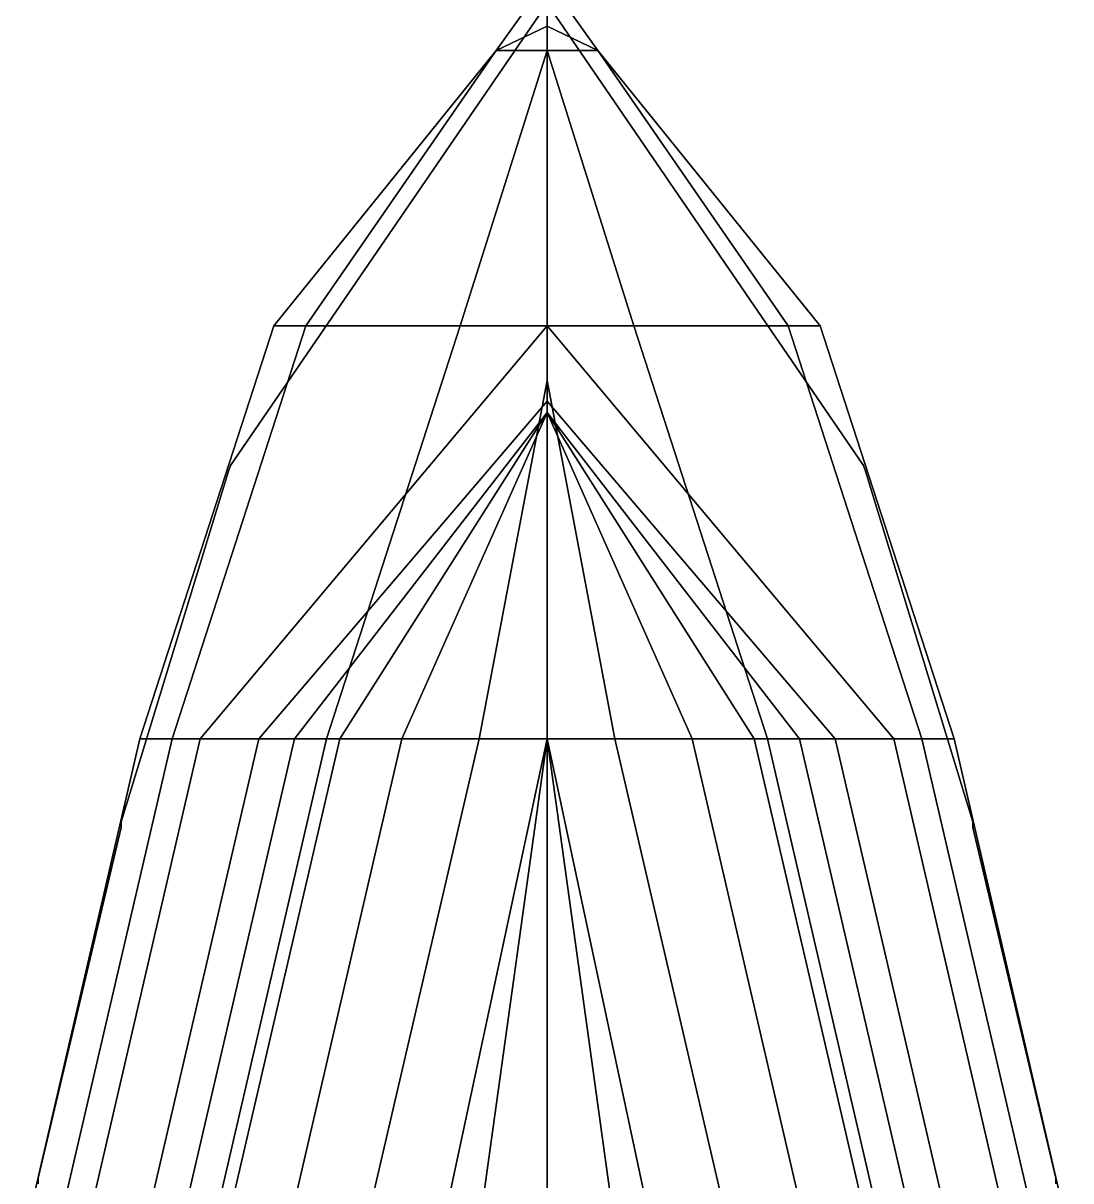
# Model space of a CAD drawing. Header units: millimetres. Extents: x -4.4 to 4.4, y -34.7 to 40.8.
# Drawn here: x -2.78 to 2.78, y 25.86 to 32 of the extents above; entities that cross this region are included whole.
import ezdxf

# ---------------------------------------------------------------- set-up
doc = ezdxf.new("R2010")
doc.units = ezdxf.units.MM
doc.layers.add('railings', color=6, linetype='Continuous')

msp = doc.modelspace()

# ---------------------------------------------------------------- linework, layer by layer
for points in [[(0, 32.23, 5.55), (0, 32.23, 5.55), (-0.27, 31.85, 5.46), (0, 31.85, 5.4764)], [(0, 32.23, 5.55), (0, 31.98, 5.02), (-0.27, 31.85, 5.02), (-0.27, 31.85, 5.46)], [(0, 31.85, 5.4764), (0.27, 31.85, 5.46), (0, 32.23, 5.55)], [(0.27, 31.85, 5.46), (0.27, 31.85, 5.02), (0, 31.98, 5.02), (0, 32.23, 5.55)], [(0, 31.98, 5.02), (0, 31.98, 5.02), (0, 31.85, 4.72), (-0.27, 31.85, 5.02)], [(0.27, 31.85, 5.02), (0, 31.85, 4.72), (0, 31.98, 5.02)], [(-0.27, 31.85, 5.46), (-0.27, 31.85, 5.02), (-1.28, 30.39, 2.22), (-1.45, 30.39, 4.84)], [(-0.27, 31.85, 5.46), (-0.27, 31.85, 5.46), (-1.45, 30.39, 4.84), (-1.45, 30.39, 5.28)], [(0, 31.85, 5.4764), (-0.27, 31.85, 5.46), (-1.45, 30.39, 5.28), (-0.46, 30.39, 5.34)], [(-0.27, 31.85, 5.02), (0, 31.85, 4.72), (0, 30.39, 0.96), (-1.28, 30.39, 2.22)], [(0, 31.85, 5.4764), (0, 31.85, 5.4764), (-0.46, 30.39, 5.34), (0, 30.39, 5.3562)], [(0, 30.39, 5.3562), (0.46, 30.39, 5.34), (0, 31.85, 5.4764)], [(0.46, 30.39, 5.34), (1.45, 30.39, 5.28), (0.27, 31.85, 5.46), (0, 31.85, 5.4764)], [(1.28, 30.39, 2.22), (0, 30.39, 0.96), (0, 31.85, 4.72), (0.27, 31.85, 5.02)], [(1.45, 30.39, 4.84), (1.28, 30.39, 2.22), (0.27, 31.85, 5.02), (0.27, 31.85, 5.46)], [(1.45, 30.39, 5.28), (1.45, 30.39, 4.84), (0.27, 31.85, 5.46)], [(-1.45, 30.39, 4.84), (-1.28, 30.39, 2.22), (-1.99, 28.2, 2.22), (-2.16, 28.2, 4.61)], [(-0.46, 30.39, 5.34), (-1.45, 30.39, 5.28), (-2.16, 28.2, 5.05), (-1.17, 28.2, 5.11)], [(-1.45, 30.39, 5.28), (-1.45, 30.39, 4.84), (-2.16, 28.2, 4.61), (-2.16, 28.2, 5.05)], [(-1.28, 30.39, 2.22), (0, 30.39, 0.96), (-1.84, 28.2, 0.96), (-1.99, 28.2, 2.22)], [(0, 30.39, 0.96), (0, 29.99, -0.42), (-1.53, 28.2, -0.42), (-1.84, 28.2, 0.96)], [(0, 30.39, 5.3562), (-0.46, 30.39, 5.34), (-1.17, 28.2, 5.11), (0, 28.2, 5.1512)], [(0, 28.2, 5.1512), (1.17, 28.2, 5.11), (0.46, 30.39, 5.34), (0, 30.39, 5.3562)], [(1.84, 28.2, 0.96), (1.53, 28.2, -0.42), (0, 29.99, -0.42), (0, 30.39, 0.96)], [(1.99, 28.2, 2.22), (1.84, 28.2, 0.96), (0, 30.39, 0.96), (1.28, 30.39, 2.22)], [(1.17, 28.2, 5.11), (2.16, 28.2, 5.05), (1.45, 30.39, 5.28), (0.46, 30.39, 5.34)], [(2.16, 28.2, 4.61), (1.99, 28.2, 2.22), (1.28, 30.39, 2.22), (1.45, 30.39, 4.84)], [(2.16, 28.2, 5.05), (2.16, 28.2, 4.61), (1.45, 30.39, 4.84), (1.45, 30.39, 5.28)], [(0, 30.1, -2.34), (0, 30.18, -2.69), (0, 28.2, -2.5332), (-0.36, 28.2, -2.34)], [(0.36, 28.2, -2.34), (0, 28.2, -2.5332), (0, 30.18, -2.69), (0, 30.1, -2.34)], [(0, 29.93, -1.67), (0, 30.1, -2.34), (-0.36, 28.2, -2.34), (-0.77, 28.2, -1.67)], [(0.77, 28.2, -1.67), (0.36, 28.2, -2.34), (0, 30.1, -2.34), (0, 29.93, -1.67)], [(0, 29.99, -0.42), (0, 29.93, -0.9), (-1.34, 28.2, -0.9), (-1.53, 28.2, -0.42)], [(1.53, 28.2, -0.42), (1.34, 28.2, -0.9), (0, 29.93, -0.9), (0, 29.99, -0.42)], [(0, 29.93, -0.9), (0, 29.93, -1.31), (-1.1, 28.2, -1.31), (-1.34, 28.2, -0.9)], [(0, 29.93, -1.31), (0, 29.93, -1.67), (-0.77, 28.2, -1.67), (-1.1, 28.2, -1.31)], [(1.1, 28.2, -1.31), (0.77, 28.2, -1.67), (0, 29.93, -1.67), (0, 29.93, -1.31)], [(1.34, 28.2, -0.9), (1.1, 28.2, -1.31), (0, 29.93, -1.31), (0, 29.93, -0.9)], [(-2.16, 28.2, 4.61), (-1.99, 28.2, 2.22), (-2.61, 25.53, 2.22), (-2.78, 25.53, 4.38)], [(-2.16, 28.2, 5.05), (-2.16, 28.2, 4.61), (-2.78, 25.53, 4.38), (-2.78, 25.53, 4.82)], [(-1.17, 28.2, 5.11), (-2.16, 28.2, 5.05), (-2.78, 25.53, 4.82), (-1.79, 25.53, 4.88)], [(-1.99, 28.2, 2.22), (-1.84, 28.2, 0.96), (-2.46, 25.53, 0.96), (-2.61, 25.53, 2.22)], [(-1.84, 28.2, 0.96), (-1.53, 28.2, -0.42), (-2.15, 25.53, -0.42), (-2.46, 25.53, 0.96)], [(-1.53, 28.2, -0.42), (-1.34, 28.2, -0.9), (-1.96, 25.53, -0.9), (-2.15, 25.53, -0.42)], [(-1.34, 28.2, -0.9), (-1.1, 28.2, -1.31), (-1.72, 25.53, -1.31), (-1.96, 25.53, -0.9)], [(0, 28.2, 5.1512), (-1.17, 28.2, 5.11), (-1.79, 25.53, 4.88), (-0.37, 25.53, 4.93)], [(-1.1, 28.2, -1.31), (-0.77, 28.2, -1.67), (-1.39, 25.53, -1.67), (-1.72, 25.53, -1.31)], [(-0.77, 28.2, -1.67), (-0.36, 28.2, -2.34), (-0.98, 25.53, -1.97), (-1.39, 25.53, -1.67)], [(-0.36, 28.2, -2.34), (0, 28.2, -2.5332), (-0.57, 25.53, -2.34), (-0.98, 25.53, -1.97)], [(0, 28.2, -2.5332), (0, 28.2, -2.5332), (0, 25.53, -2.5423), (-0.57, 25.53, -2.34)], [(-0.37, 25.53, 4.93), (0.37, 25.53, 4.93), (0, 28.2, 5.1512)], [(0.37, 25.53, 4.93), (1.79, 25.53, 4.88), (1.17, 28.2, 5.11), (0, 28.2, 5.1512)], [(0.57, 25.53, -2.34), (0, 25.53, -2.5423), (0, 28.2, -2.5332)], [(0.98, 25.53, -1.97), (0.57, 25.53, -2.34), (0, 28.2, -2.5332), (0.36, 28.2, -2.34)], [(1.39, 25.53, -1.67), (0.98, 25.53, -1.97), (0.36, 28.2, -2.34), (0.77, 28.2, -1.67)], [(1.72, 25.53, -1.31), (1.39, 25.53, -1.67), (0.77, 28.2, -1.67), (1.1, 28.2, -1.31)], [(1.96, 25.53, -0.9), (1.72, 25.53, -1.31), (1.1, 28.2, -1.31), (1.34, 28.2, -0.9)], [(1.79, 25.53, 4.88), (2.78, 25.53, 4.82), (2.16, 28.2, 5.05), (1.17, 28.2, 5.11)], [(2.15, 25.53, -0.42), (1.96, 25.53, -0.9), (1.34, 28.2, -0.9), (1.53, 28.2, -0.42)], [(2.46, 25.53, 0.96), (2.15, 25.53, -0.42), (1.53, 28.2, -0.42), (1.84, 28.2, 0.96)], [(2.61, 25.53, 2.22), (2.46, 25.53, 0.96), (1.84, 28.2, 0.96), (1.99, 28.2, 2.22)], [(2.78, 25.53, 4.38), (2.61, 25.53, 2.22), (1.99, 28.2, 2.22), (2.16, 28.2, 4.61)], [(2.78, 25.53, 4.82), (2.78, 25.53, 4.38), (2.16, 28.2, 4.61), (2.16, 28.2, 5.05)]]:
    msp.add_3dface(points)
at = {"layer": 'railings'}
for points in [[(-1.68, 29.65, 6.17), (-1.68, 29.65, 6.2), (0, 32.1, 6.51), (0, 32.1, 6.48)], [(0, 32.1, 6.48), (0, 32.1, 6.51), (-1.68, 29.65, 6.2), (-1.68, 29.65, 6.17)], [(0, 32.1, 6.13), (0, 32.1, 6.16), (-1.68, 29.65, 5.85), (-1.68, 29.65, 5.82)], [(-1.68, 29.65, 5.82), (-1.68, 29.65, 5.85), (0, 32.1, 6.16), (0, 32.1, 6.13)], [(1.68, 29.65, 5.82), (1.68, 29.65, 5.85), (0, 32.1, 6.16), (0, 32.1, 6.13)], [(0, 32.1, 6.13), (0, 32.1, 6.16), (1.68, 29.65, 5.85), (1.68, 29.65, 5.82)], [(0, 32.1, 6.48), (0, 32.1, 6.51), (1.68, 29.65, 6.2), (1.68, 29.65, 6.17)], [(1.68, 29.65, 6.17), (1.68, 29.65, 6.2), (0, 32.1, 6.51), (0, 32.1, 6.48)], [(-1.69, 29.62, 6.17), (-1.69, 29.62, 6.2), (-2.26, 27.76, 6.01), (-2.26, 27.76, 5.98)], [(-2.26, 27.76, 5.98), (-2.26, 27.76, 6.01), (-1.69, 29.62, 6.2), (-1.69, 29.62, 6.17)], [(-2.26, 27.76, 5.63), (-2.26, 27.76, 5.66), (-1.69, 29.62, 5.85), (-1.69, 29.62, 5.82)], [(-1.69, 29.62, 5.82), (-1.69, 29.62, 5.85), (-2.26, 27.76, 5.66), (-2.26, 27.76, 5.63)], [(-1.69, 29.62, 6.2), (-1.68, 29.65, 6.2), (-1.68, 29.65, 5.2), (-1.69, 29.62, 5.2)], [(-1.69, 29.62, 5.2), (-1.68, 29.65, 5.2), (-1.68, 29.65, 6.2), (-1.69, 29.62, 6.2)], [(1.69, 29.62, 5.2), (1.68, 29.65, 5.2), (1.68, 29.65, 6.2), (1.69, 29.62, 6.2)], [(1.69, 29.62, 6.2), (1.68, 29.65, 6.2), (1.68, 29.65, 5.2), (1.69, 29.62, 5.2)], [(1.69, 29.62, 5.82), (1.69, 29.62, 5.85), (2.26, 27.76, 5.66), (2.26, 27.76, 5.63)], [(2.26, 27.76, 5.63), (2.26, 27.76, 5.66), (1.69, 29.62, 5.85), (1.69, 29.62, 5.82)], [(2.26, 27.76, 5.98), (2.26, 27.76, 6.01), (1.69, 29.62, 6.2), (1.69, 29.62, 6.17)], [(1.69, 29.62, 6.17), (1.69, 29.62, 6.2), (2.26, 27.76, 6.01), (2.26, 27.76, 5.98)], [(-2.26, 27.73, 5.01), (-2.26, 27.76, 5.01), (-2.26, 27.76, 6.01), (-2.26, 27.73, 6.01)], [(-2.26, 27.73, 6.01), (-2.26, 27.76, 6.01), (-2.26, 27.76, 5.01), (-2.26, 27.73, 5.01)], [(2.26, 27.73, 6.01), (2.26, 27.76, 6.01), (2.26, 27.76, 5.01), (2.26, 27.73, 5.01)], [(2.26, 27.73, 5.01), (2.26, 27.76, 5.01), (2.26, 27.76, 6.01), (2.26, 27.73, 6.01)], [(-2.7, 25.87, 5.81), (-2.7, 25.87, 5.84), (-2.26, 27.73, 6.01), (-2.26, 27.73, 5.98)], [(-2.26, 27.73, 5.98), (-2.26, 27.73, 6.01), (-2.7, 25.87, 5.84), (-2.7, 25.87, 5.81)], [(-2.26, 27.73, 5.63), (-2.26, 27.73, 5.66), (-2.7, 25.87, 5.49), (-2.7, 25.87, 5.46)], [(-2.7, 25.87, 5.46), (-2.7, 25.87, 5.49), (-2.26, 27.73, 5.66), (-2.26, 27.73, 5.63)], [(2.7, 25.87, 5.46), (2.7, 25.87, 5.49), (2.26, 27.73, 5.66), (2.26, 27.73, 5.63)], [(2.26, 27.73, 5.63), (2.26, 27.73, 5.66), (2.7, 25.87, 5.49), (2.7, 25.87, 5.46)], [(2.26, 27.73, 5.98), (2.26, 27.73, 6.01), (2.7, 25.87, 5.84), (2.7, 25.87, 5.81)], [(2.7, 25.87, 5.81), (2.7, 25.87, 5.84), (2.26, 27.73, 6.01), (2.26, 27.73, 5.98)], [(-2.7, 25.84, 5.84), (-2.7, 25.87, 5.84), (-2.7, 25.87, 4.84), (-2.7, 25.84, 4.84)], [(-2.7, 25.84, 4.84), (-2.7, 25.87, 4.84), (-2.7, 25.87, 5.84), (-2.7, 25.84, 5.84)], [(2.7, 25.84, 4.84), (2.7, 25.87, 4.84), (2.7, 25.87, 5.84), (2.7, 25.84, 5.84)], [(2.7, 25.84, 5.84), (2.7, 25.87, 5.84), (2.7, 25.87, 4.84), (2.7, 25.84, 4.84)]]:
    msp.add_3dface(points, dxfattribs=at)

doc.saveas('drawing.dxf')
